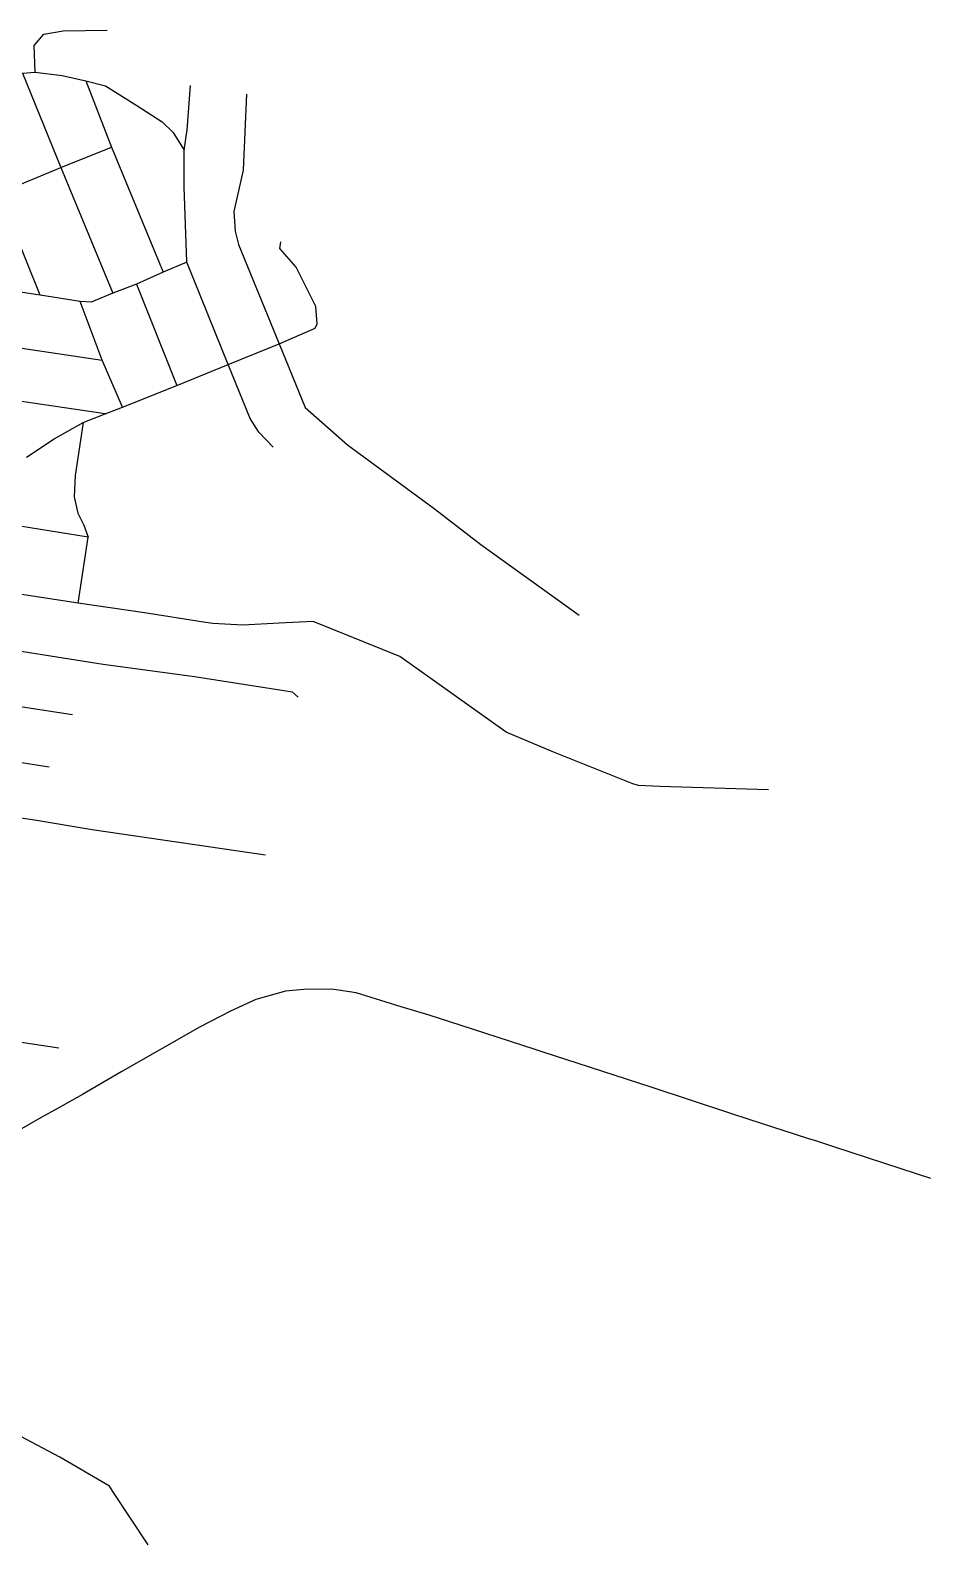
# Model space of a CAD drawing. Header units: metres. Extents: x -31082 to -28469, y -47021 to -43725.
# Drawn here: x -29136 to -28469, y -45005 to -43882 of the extents above; entities that cross this region are included whole.
import ezdxf

# ---------------------------------------------------------------- set-up
doc = ezdxf.new("R2010")
doc.units = ezdxf.units.M
doc.header["$MEASUREMENT"] = 0

msp = doc.modelspace()

# ---------------------------------------------------------------- linework, layer by layer
for points in [[(-29132.6, -43913.2), (-29133.3, -43893.4), (-29126.3, -43885.1), (-29111.8, -43882.5), (-29079.3, -43882.1)], [(-29219.8, -44154.1), (-29237.4, -44151.1), (-29255, -44132.3), (-29248.3, -44102.1), (-29224.1, -44011.5), (-29206.6, -43945.5), (-29194.4, -43937.1), (-29189.2, -43934.5), (-29188.1, -43933.9), (-29166.2, -43922.6), (-29157.9, -43918.9), (-29148.4, -43915.1), (-29141.9, -43913.8), (-29132.6, -43913.2), (-29112.6, -43915.7), (-29095, -43919.5), (-29080.5, -43923.4), (-29057.3, -43937.9), (-29038.4, -43950), (-29030.4, -43957.8), (-29022.1, -43971)], [(-29141.9, -43913.8), (-29113.7, -43983.9), (-29075.1, -44077.1)], [(-29095, -43919.5), (-29076.1, -43968.7), (-29037.8, -44061.5)], [(-29020.2, -44054.1), (-29022.3, -43998.3), (-29022.1, -43971), (-29019.9, -43955.9), (-29017.4, -43923.1)], [(-28976.1, -43929.6), (-28978.4, -43985.8), (-28985.3, -44016.4), (-28984.5, -44031), (-28981.9, -44040.9), (-28951.7, -44114.6), (-28932.6, -44161.8), (-28901.2, -44189.6), (-28837, -44236.8), (-28802.3, -44263.3), (-28729.6, -44315.9)], [(-29159.5, -44003), (-29113.7, -43983.9), (-29076.1, -43968.7)], [(-29129, -44078.5), (-29159.5, -44003), (-29171.4, -43976)], [(-29139.1, -44198.6), (-29118.4, -44185.1), (-29097, -44173), (-29080.7, -44166.5), (-29068, -44161.5), (-29027.5, -44145.5), (-28989.6, -44129.9), (-28951.7, -44114.6), (-28925.2, -44103.1), (-28923.6, -44099.9), (-28924.7, -44086.9), (-28939.1, -44057.8), (-28951.3, -44043.8), (-28950.6, -44039)], [(-29020.2, -44054.1), (-29037.8, -44061.5), (-29057.6, -44070.3), (-29075.1, -44077.1), (-29091.2, -44083.8), (-29099.2, -44083.3), (-29129, -44078.5), (-29196.3, -44068.4)], [(-28956.2, -44191.3), (-28966.8, -44180.2), (-28973.2, -44169.9), (-28989.6, -44129.9), (-29020.2, -44054.1)], [(-29057.6, -44070.3), (-29027.5, -44145.5)], [(-29068, -44161.5), (-29082.9, -44126.6), (-29099.2, -44083.3)], [(-29248.3, -44102.1), (-29207.3, -44108.3), (-29082.9, -44126.6)], [(-29080.7, -44166.5), (-29216.7, -44146.4)], [(-29097, -44173), (-29103, -44212.2), (-29103.6, -44228.1), (-29100.9, -44240.1), (-29096.6, -44249.1), (-29093.4, -44258)], [(-29093.4, -44258), (-29179.6, -44244.2), (-29252, -44233.1)], [(-29100.7, -44307), (-29093.4, -44258)], [(-28589.2, -44445.3), (-28669.8, -44442.7), (-28685.4, -44442.1), (-28689.7, -44440.8), (-28748.9, -44417.2), (-28783.7, -44402.5), (-28862.4, -44346.4), (-28926.7, -44320.5), (-28951.9, -44321.7), (-28978.7, -44323.3), (-29000.9, -44322), (-29007.9, -44320.9), (-29051.7, -44314.1), (-29100.7, -44307), (-29202.2, -44291.3)], [(-28937.7, -44376.6), (-28941.8, -44372.8), (-29014.5, -44361.5), (-29082.2, -44352.3), (-29211.9, -44331.9), (-29295.6, -44319.4)], [(-29105, -44389.8), (-29217.8, -44372.3), (-29314.5, -44357.1)], [(-29364.7, -44380.3), (-29335, -44395.1), (-29223.5, -44412.5), (-29122.3, -44428.3)], [(-29229.8, -44453.1), (-29133.2, -44467.6), (-29090.4, -44474.8), (-28962, -44493.5)], [(-29115.1, -44636.8), (-29157.5, -44630.3), (-29253.8, -44615.6), (-29280.9, -44611.5), (-29376.6, -44596.8)], [(-28469, -44733.4), (-28478.8, -44730.3), (-28540.8, -44710), (-28553.5, -44705.9), (-28560.1, -44703.8), (-28603.4, -44689.6), (-28617, -44685.2), (-28676.2, -44665.7), (-28739.3, -44645.3), (-28757, -44639.5), (-28762.9, -44637.6), (-28817, -44619.9), (-28840.6, -44612.3), (-28861.4, -44606.2), (-28894.8, -44595.7), (-28912.8, -44593.2), (-28933.4, -44593.3), (-28947.2, -44594.6), (-28969.2, -44600.7), (-28987.8, -44609.4), (-29010.4, -44621), (-29068.4, -44654.2), (-29097.6, -44671.1), (-29115.6, -44681.2), (-29128.2, -44688.3), (-29161, -44707)], [(-29048.8, -45005), (-29075, -44965.6), (-29077.6, -44961.6), (-29114.4, -44940), (-29155.8, -44918.1), (-29180.7, -44896.2), (-29187, -44890.3), (-29212.6, -44866.3), (-29215.8, -44860.2), (-29219.9, -44851.4), (-29235.6, -44818.1), (-29243.9, -44800.4), (-29253.3, -44771.5), (-29256.5, -44760.9)]]:
    msp.add_lwpolyline(points)

doc.saveas('drawing.dxf')
